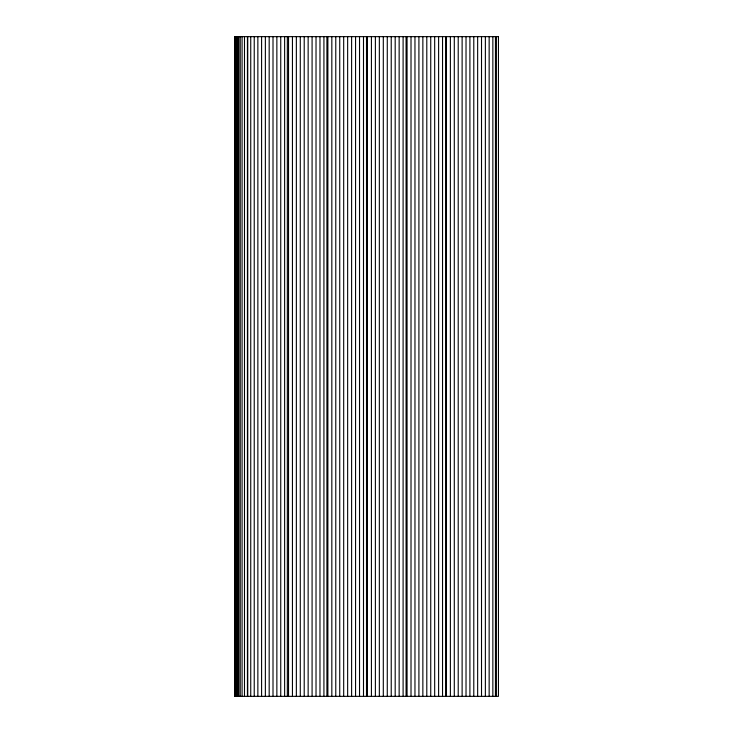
<?xml version="1.0" encoding="UTF-8"?>
<svg xmlns="http://www.w3.org/2000/svg" width="733" height="733" viewBox="0 0 733 733"><rect width="100%" height="100%" fill="white"/><g stroke="black" fill="none" stroke-linecap="round" stroke-linejoin="round"><path stroke-width="1.1" d="M496.406 36.65L496.406 696.35M495.444 36.65L495.444 696.35M492.851 36.65L492.851 696.35M489.149 36.65L489.149 696.35M485.365 36.65L485.365 696.35M481.517 36.65L481.517 696.35M477.65 36.65L477.65 696.35M473.784 36.65L473.784 696.35M469.908 36.65L469.908 696.35M466.023 36.65L466.023 696.35M462.12 36.65L462.12 696.35M458.217 36.65L458.217 696.35M454.295 36.65L454.295 696.35M450.383 36.65L450.383 696.35M446.461 36.65L446.461 696.35M445.664 36.65L445.664 696.35M442.54 36.65L442.54 696.35M438.609 36.65L438.609 696.35M434.678 36.65L434.678 696.35M430.738 36.65L430.738 696.35M426.798 36.65L426.798 696.35M422.859 36.65L422.859 696.35M418.909 36.65L418.909 696.35M414.96 36.65L414.96 696.35M411.011 36.65L411.011 696.35M407.062 36.65L407.062 696.35M406.082 36.65L406.082 696.35M403.104 36.65L403.104 696.35M399.146 36.65L399.146 696.35M395.188 36.65L395.188 696.35M391.23 36.65L391.23 696.35M387.271 36.65L387.271 696.35M383.304 36.65L383.304 696.35M379.346 36.65L379.346 696.35M375.378 36.65L375.378 696.35M371.42 36.65L371.42 696.35M367.453 36.65L367.453 696.35M366.5 36.65L366.5 696.35M363.495 36.65L363.495 696.35M359.527 36.65L359.527 696.35M355.569 36.65L355.569 696.35M351.611 36.65L351.611 696.35M347.644 36.65L347.644 696.35M343.685 36.65L343.685 696.35M339.736 36.65L339.736 696.35M335.778 36.65L335.778 696.35M331.829 36.65L331.829 696.35M327.871 36.65L327.871 696.35M326.918 36.65L326.918 696.35M323.922 36.65L323.922 696.35M319.973 36.65L319.973 696.35M316.024 36.65L316.024 696.35M312.084 36.65L312.084 696.35M308.144 36.65L308.144 696.35M304.213 36.65L304.213 696.35M300.283 36.65L300.283 696.35M296.352 36.65L296.352 696.35M292.44 36.65L292.44 696.35M288.527 36.65L288.527 696.35M287.336 36.65L287.336 696.35M284.633 36.65L284.633 696.35M280.739 36.65L280.739 696.35M276.863 36.65L276.863 696.35M273.006 36.65L273.006 696.35M269.176 36.65L269.176 696.35M265.364 36.65L265.364 696.35M261.589 36.65L261.589 696.35M257.86 36.65L257.86 696.35M254.232 36.65L254.232 696.35M250.741 36.65L250.741 696.35M247.754 36.65L247.754 696.35M247.433 36.65L247.433 696.35M244.483 36.65L244.483 696.35M242.082 36.65L242.082 696.35M240.222 36.65L240.222 696.35M238.793 36.65L238.793 696.35M237.694 36.65L237.694 696.35M236.841 36.65L236.841 696.35M236.182 36.65L236.182 696.35M235.65 36.65L235.65 696.35M235.229 36.65L235.229 696.35M234.872 36.65L234.908 696.35M234.688 36.65L234.697 696.35M498.449 36.65L234.551 36.65L234.587 696.35L498.449 696.35L498.449 36.65"/></g></svg>
